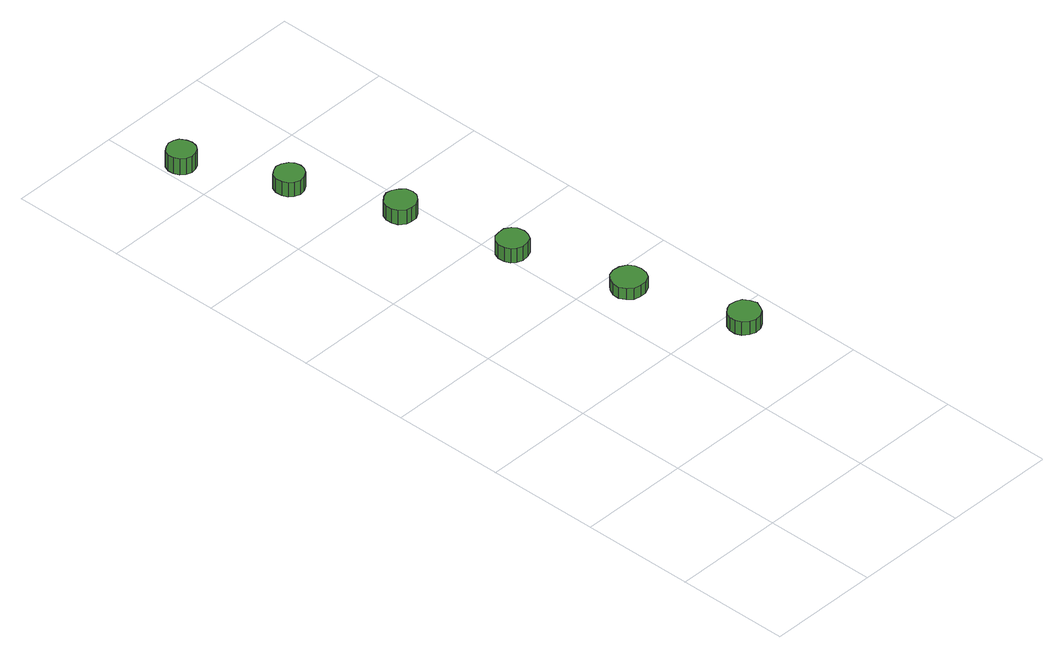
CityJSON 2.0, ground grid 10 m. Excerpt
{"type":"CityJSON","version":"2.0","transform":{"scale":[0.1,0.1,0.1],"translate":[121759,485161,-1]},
"CityObjects":{
"tree1":{"type":"SolitaryVegetationObject","attributes":{"function":"something"}},
"tree2":{"type":"SolitaryVegetationObject","attributes":{"function":"something"}},
"tree3":{"type":"SolitaryVegetationObject","attributes":{"function":"something"}},
"tree4":{"type":"SolitaryVegetationObject","attributes":{"function":"something"}},
"tree5":{"type":"SolitaryVegetationObject","attributes":{"function":"something"},"geometry":[{"type":"MultiSurface","lod":"1","boundaries":[[[0,1,2,3,4,5,6,7,8,9,10,11,12,13,14]],[[15,16,17,18,19,20,21,22,23,24,25,26,27,28,29]],[[0,29,28,1]],[[1,28,27,2]],[[2,27,26,3]],[[3,26,25,4]],[[4,25,24,5]],[[5,24,23,6]],[[6,23,22,7]],[[7,22,21,8]],[[8,21,20,9]],[[9,20,19,10]],[[10,19,18,11]],[[11,18,17,12]],[[12,17,16,13]],[[13,16,15,14]],[[14,15,29,0]]]}]},
"tree6":{"type":"SolitaryVegetationObject","attributes":{"function":"something"},"geometry":[{"type":"MultiSurface","lod":"1","boundaries":[[[30,31,32,33,34,35,36,37,38,39,40,41,42,43,44]],[[45,46,47,48,49,50,51,52,53,54,55,56,57,58,59]],[[30,59,58,31]],[[31,58,57,32]],[[32,57,56,33]],[[33,56,55,34]],[[34,55,54,35]],[[35,54,53,36]],[[36,53,52,37]],[[37,52,51,38]],[[38,51,50,39]],[[39,50,49,40]],[[40,49,48,41]],[[41,48,47,42]],[[42,47,46,43]],[[43,46,45,44]],[[44,45,59,30]]]}]},
"tree7":{"type":"SolitaryVegetationObject","attributes":{"function":"something"},"geometry":[{"type":"MultiSurface","lod":"1","boundaries":[[[60,61,62,63,64,65,66,67,68,69,70,71,72,73,74]],[[75,76,77,78,79,80,81,82,83,84,85,86,87,88,89]],[[60,89,88,61]],[[61,88,87,62]],[[62,87,86,63]],[[63,86,85,64]],[[64,85,84,65]],[[65,84,83,66]],[[66,83,82,67]],[[67,82,81,68]],[[68,81,80,69]],[[69,80,79,70]],[[70,79,78,71]],[[71,78,77,72]],[[72,77,76,73]],[[73,76,75,74]],[[74,75,89,60]]]}]},
"tree8":{"type":"SolitaryVegetationObject","attributes":{"function":"something"},"geometry":[{"type":"MultiSurface","lod":"1","boundaries":[[[90,91,92,93,94,95,96,97,98,99,100,101,102,103,104]],[[105,106,107,108,109,110,111,112,113,114,115,116,117,118,119]],[[90,119,118,91]],[[91,118,117,92]],[[92,117,116,93]],[[93,116,115,94]],[[94,115,114,95]],[[95,114,113,96]],[[96,113,112,97]],[[97,112,111,98]],[[98,111,110,99]],[[99,110,109,100]],[[100,109,108,101]],[[101,108,107,102]],[[102,107,106,103]],[[103,106,105,104]],[[104,105,119,90]]]}]},
"tree9":{"type":"SolitaryVegetationObject","attributes":{"function":"something"},"geometry":[{"type":"MultiSurface","lod":"1","boundaries":[[[120,121,122,123,124,125,126,127,128,129,130,131,132,133,134]],[[135,136,137,138,139,140,141,142,143,144,145,146,147,148,149]],[[120,149,148,121]],[[121,148,147,122]],[[122,147,146,123]],[[123,146,145,124]],[[124,145,144,125]],[[125,144,143,126]],[[126,143,142,127]],[[127,142,141,128]],[[128,141,140,129]],[[129,140,139,130]],[[130,139,138,131]],[[131,138,137,132]],[[132,137,136,133]],[[133,136,135,134]],[[134,135,149,120]]]}]},
"tree10":{"type":"SolitaryVegetationObject","attributes":{"function":"something"},"geometry":[{"type":"MultiSurface","lod":"1","boundaries":[[[150,151,152,153,154,155,156,157,158,159,160,161,162,163,164]],[[165,166,167,168,169,170,171,172,173,174,175,176,177,178,179]],[[150,179,178,151]],[[151,178,177,152]],[[152,177,176,153]],[[153,176,175,154]],[[154,175,174,155]],[[155,174,173,156]],[[156,173,172,157]],[[157,172,171,158]],[[158,171,170,159]],[[159,170,169,160]],[[160,169,168,161]],[[161,168,167,162]],[[162,167,166,163]],[[163,166,165,164]],[[164,165,179,150]]]}]}
},
"vertices":[
[27,637,17],[26,642,17],[23,647,17],[19,649,17],[14,650,17],[9,648,17],[5,645,17],[3,640,17],[3,635,17],[5,630,17],[9,627,17],[14,625,17],[19,626,17],[23,628,17],[26,632,17],[26,632,1],[23,628,1],[19,626,1],[14,625,1],[9,627,1],[5,630,1],[3,635,1],[3,640,1],[5,645,1],[9,648,1],[14,650,1],[19,649,1],[23,647,1],[26,642,1],[27,637,1],
[178,181,17],[176,187,17],[173,192,17],[168,194,17],[162,195,17],[157,193,17],[152,189,17],[150,184,17],[150,178,17],[152,173,17],[157,169,17],[162,167,17],[168,168,17],[173,171,17],[176,176,17],[176,176,4],[173,171,4],[168,168,4],[162,167,4],[157,169,4],[152,173,4],[150,178,4],[150,184,4],[152,189,4],[157,193,4],[162,195,4],[168,194,4],[173,192,4],[176,187,4],[178,181,4],
[64,557,16],[63,562,16],[60,566,16],[55,569,16],[50,570,16],[45,568,16],[41,565,16],[39,560,16],[39,554,16],[41,549,16],[45,546,16],[50,544,16],[55,545,16],[60,548,16],[63,552,16],[63,552,2],[60,548,2],[55,545,2],[50,544,2],[45,546,2],[41,549,2],[39,554,2],[39,560,2],[41,565,2],[45,568,2],[50,570,2],[55,569,2],[60,566,2],[63,562,2],[64,557,2],
[150,277,15],[149,283,15],[146,288,15],[140,291,15],[134,292,15],[128,290,15],[124,286,15],[121,280,15],[121,274,15],[124,269,15],[128,264,15],[134,263,15],[140,263,15],[146,266,15],[149,271,15],[149,271,4],[146,266,4],[140,263,4],[134,263,4],[128,264,4],[124,269,4],[121,274,4],[121,280,4],[124,286,4],[128,290,4],[134,292,4],[140,291,4],[146,288,4],[149,283,4],[150,277,4],
[121,374,17],[120,380,17],[117,384,17],[112,387,17],[106,387,17],[101,386,17],[97,382,17],[95,377,17],[95,371,17],[97,366,17],[101,363,17],[106,361,17],[112,362,17],[117,364,17],[120,369,17],[120,369,3],[117,364,3],[112,362,3],[106,361,3],[101,363,3],[97,366,3],[95,371,3],[95,377,3],[97,382,3],[101,386,3],[106,387,3],[112,387,3],[117,384,3],[120,380,3],[121,374,3],
[99,471,16],[98,477,16],[94,481,16],[89,484,16],[84,485,16],[79,483,16],[74,479,16],[72,474,16],[72,468,16],[74,463,16],[79,459,16],[84,458,16],[89,458,16],[94,461,16],[98,466,16],[98,466,2],[94,461,2],[89,458,2],[84,458,2],[79,459,2],[74,463,2],[72,468,2],[72,474,2],[74,479,2],[79,483,2],[84,485,2],[89,484,2],[94,481,2],[98,477,2],[99,471,2]
]}
